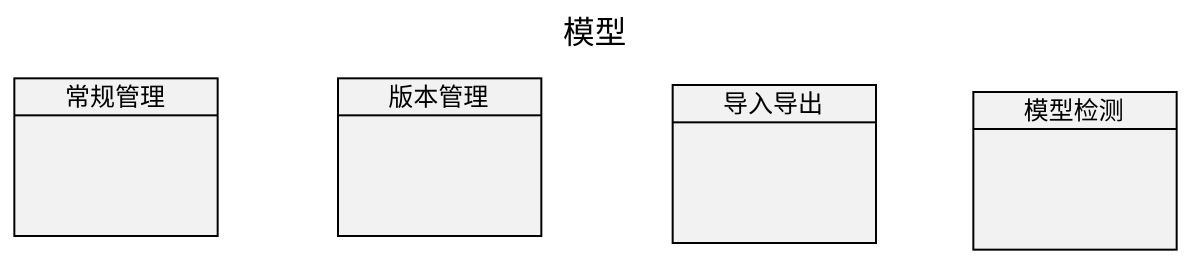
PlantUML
@startuml
title 模型
hide circle
hide empty members
class 常规管理
class 版本管理
class 导入导出
class 模型检测
@enduml
